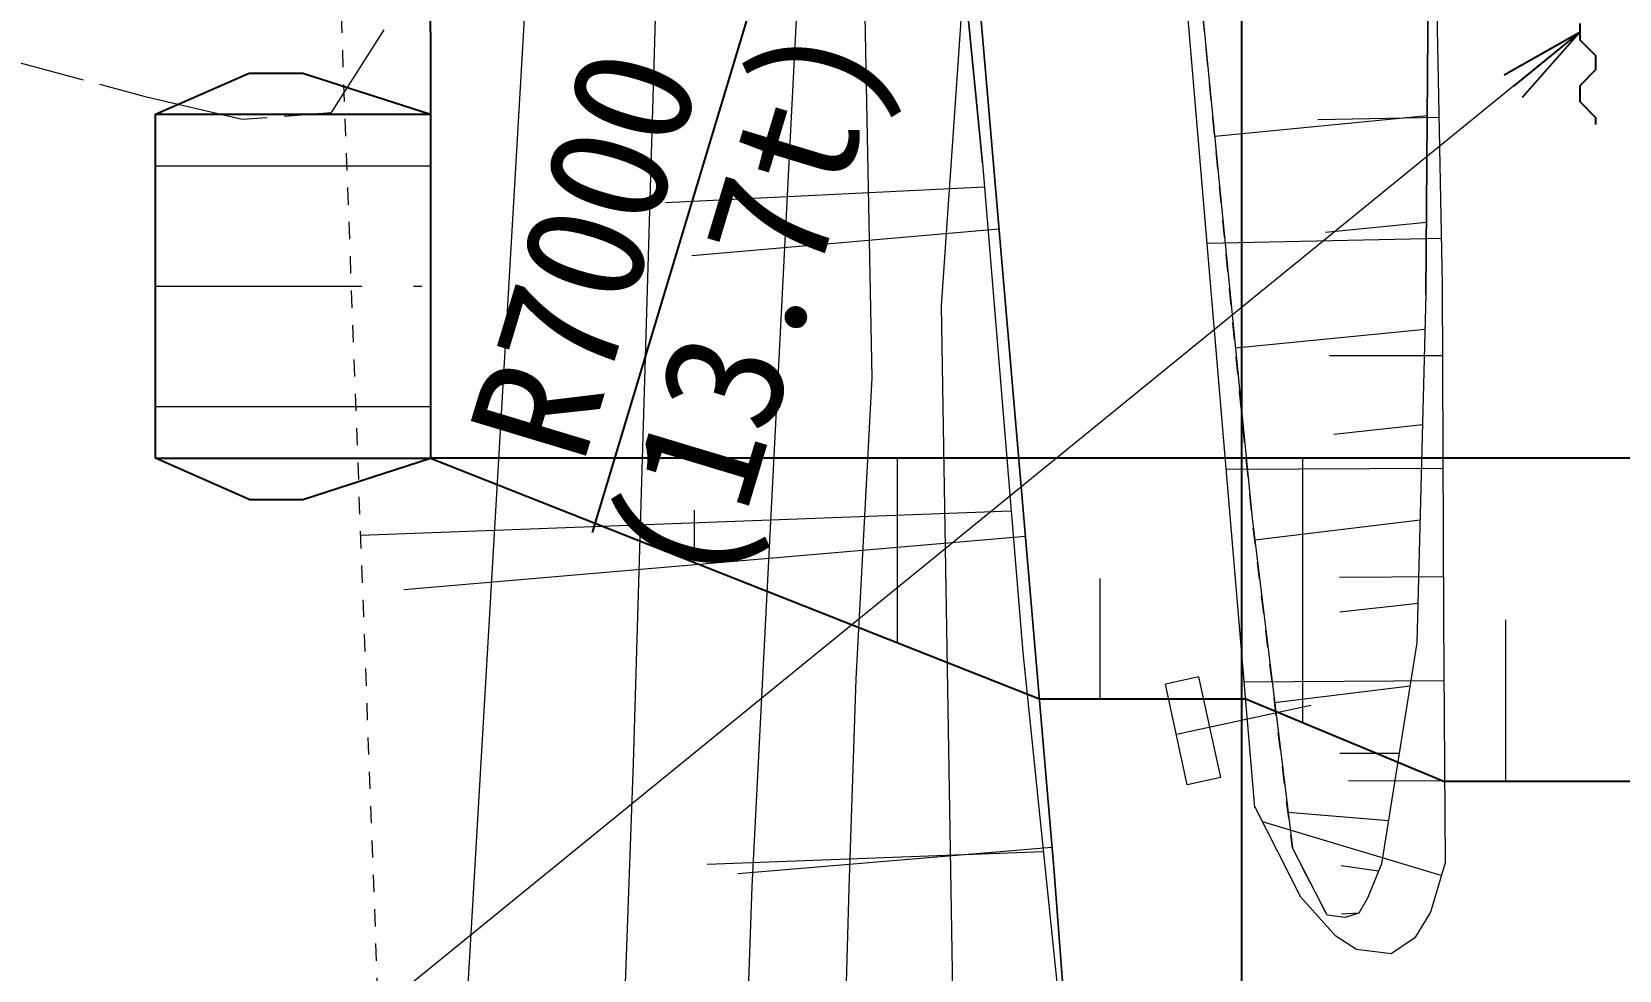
# Model space of a CAD drawing. Header units: millimetres. Extents: x -2078669 to -1085629, y -5987148 to 310365.
# Drawn here: x -1726151 to -1703059, y -1466998 to -1453353 of the extents above; entities that cross this region are included whole.
import ezdxf

# ---------------------------------------------------------------- set-up
doc = ezdxf.new("R2010")
doc.units = ezdxf.units.MM
doc.header["$LTSCALE"] = 500
doc.header["$PDSIZE"] = 300
for name, pattern in [('561019', [1, 0.5, -0.5]), ('57103', [5.5, 5, -0.5]), ('SXF_一点短鎖線', [9.25, 6, -1.5, 0.25, -1.5])]:
    doc.linetypes.add(name, pattern=pattern)
doc.layers.get('Defpoints').update_dxf_attribs({"color": 153})
for name, color, linetype, lineweight in [('D-BGD', 7, 'Continuous', 13), ('D-BMK', 2, 'SXF_一点短鎖線', 13), ('D-BYP-STR1', 2, 'Continuous', 13), ('D-BYP-STR2', 6, 'Continuous', 25), ('D-BYP-STR8', 5, 'Continuous', 25), ('D-BYP-STRA', 1, 'Continuous', 25), ('D-BYP-STRC', 1, 'Continuous', 13), ('●予備設計_LP横断', 7, 'Continuous', 13)]:
    doc.layers.add(name, color=color, linetype=linetype, lineweight=lineweight)
doc.styles.add('MS ゴシック', font='MS Gothic.ttf')
doc.dimstyles.new('DIM-500-F', dxfattribs={"dimscale": 500, "dimtxt": 3.5, "dimasz": 2.5, "dimexe": 0, "dimexo": 2, "dimgap": 0.8, "dimtad": 1, "dimdec": 0, "dimzin": 0, "dimdsep": 46, "dimtxsty": 'MS ゴシック', "dimblk": 'OPEN', "dimcen": 0.1, "dimclrd": 256, "dimclre": 256, "dimclrt": 256, "dimaunit": 1, "dimadec": 4, "dimazin": 0, "dimtfac": 1, "dimtdec": 0, "dimtmove": 2, "dimatfit": 3, "dimldrblk": 'OPEN', "dimfxl": 1, "dimtolj": 1, "dimtzin": 0, "dimlwd": -1, "dimlwe": -1, "dimarcsym": 2})

# ---------------------------------------------------------------- blocks, each defined once
blk = doc.blocks.new('M2242')
at = {"layer": '●予備設計_LP横断', "linetype": 'Continuous', "lineweight": 15}
for p, q in [((1.501, 0.748), (1.501, -0.752)), ((1.501, 0.748), (2.001, 0.748)), ((2.001, 0.748), (2.001, -0.752)), ((0, 0), (2, 0)), ((1.501, -0.752), (2.001, -0.752))]:
    blk.add_line(p, q, dxfattribs=at)
blk = doc.blocks.new('河川平面')
at = {"layer": 'D-BGD', "linetype": 'Continuous'}
for p, q in [((1605115, -2790073), (1602022, -2790377)), ((1605285, -2790098), (1603522, -2790134)), ((1598672, -2791114), (1594031, -2791340)), ((1605104, -2791627), (1603636, -2791771)), ((1598883, -2791724), (1594416, -2792109)), ((1605321, -2791860), (1601912, -2791931)), ((1605082, -2793181), (1602323, -2793452)), ((1605334, -2793563), (1603694, -2793567)), ((1605047, -2794567), (1603756, -2794708)), ((1605337, -2795203), (1602192, -2795218)), ((1599063, -2795822), (1589600, -2796175)), ((1605011, -2795953), (1602605, -2796246)), ((1599268, -2796190), (1590228, -2796968)), ((1605344, -2796776), (1603839, -2796787)), ((1604980, -2797164), (1603844, -2797294)), ((1605350, -2798290), (1602455, -2798310)), ((1604864, -2798368), (1602894, -2798608)), ((1604707, -2799348), (1603845, -2799349)), ((1605369, -2799743), (1603971, -2799747)), ((1604549, -2800328), (1603089, -2800204)), ((1605316, -2801120), (1602718, -2800342)), ((1599531, -2800778), (1594641, -2800962)), ((1599655, -2800715), (1595086, -2801099)), ((1604406, -2801058), (1603862, -2800981))]:
    blk.add_line(p, q, dxfattribs=at)
at = {"layer": 'D-BGD', "linetype": 'Continuous', "flags": 128}
for points, elevation in [([(1590808, -2808776), (1591696, -2793578), (1591996, -2788414), (1592342, -2780492), (1591147, -2763427), (1590833, -2752355)], 363000), ([(1592920, -2817369), (1593566, -2799486), (1593914, -2787848), (1594033, -2783526), (1593837, -2779371), (1592635, -2767650), (1592323, -2752005), (1592214, -2744615), (1592355, -2741337), (1592065, -2738931), (1591868, -2736368), (1591191, -2733054), (1590470, -2730378), (1590110, -2728111), (1592654, -2726520), (1596089, -2731932), (1596515, -2732747), (1596855, -2733003), (1597195, -2732985), (1597380, -2732344), (1597515, -2716139), (1597024, -2705574), (1596761, -2682544)], 364000), ([(1598376, -2683702), (1598671, -2698444), (1599114, -2717044), (1598931, -2737455), (1597776, -2741725), (1594389, -2742024), (1594210, -2756839), (1594357, -2764363), (1595098, -2775535), (1595958, -2788193), (1595288, -2801281), (1595145, -2805403)], 365000), ([(1601205, -2738696), (1600819, -2752402), (1600282, -2762864), (1599943, -2767240), (1596557, -2767553), (1596737, -2778596), (1597033, -2793887), (1596801, -2798268), (1596698, -2801298), (1596605, -2804750), (1596599, -2811008), (1596447, -2814317), (1596478, -2820692), (1596952, -2823497), (1597518, -2825046), (1598028, -2825906), (1598453, -2827121), (1601191, -2828349), (1601198, -2836316)], 366000), ([(1603298, -2835363), (1603152, -2823926), (1600406, -2822719), (1598998, -2816058), (1598329, -2809840), (1598049, -2792840), (1598377, -2788050), (1601762, -2787733), (1602661, -2771476), (1603042, -2760850), (1603554, -2748138), (1603478, -2740041)], 367000)]:
    blk.add_lwpolyline(points, dxfattribs=dict(at, elevation=elevation))
for points in [[(1555496, -2675788), (1564011, -2675700), (1566577, -2675673), (1574077, -2675730), (1583382, -2675801), (1590984, -2675860), (1594010, -2675779), (1600312, -2675611), (1600969, -2675926), (1601494, -2676412), (1602266, -2677624), (1603045, -2679178), (1603569, -2681205), (1603902, -2684846), (1604555, -2699152), (1604818, -2713861), (1604991, -2733281), (1605158, -2754385), (1605264, -2770456), (1605096, -2792670), (1604965, -2797739), (1604449, -2800952), (1604252, -2801442), (1604118, -2801667)], [(1605096, -2792670), (1605264, -2770456), (1605158, -2754385), (1604991, -2733281), (1604818, -2713861), (1604555, -2699152)], [(1582140, -2719008), (1585199, -2721557), (1587710, -2724583), (1590099, -2728093), (1590110, -2728111), (1591962, -2731343), (1592824, -2733665), (1593520, -2735998), (1593986, -2737930), (1594098, -2739006), (1594389, -2742024), (1594482, -2742989), (1595401, -2755251), (1596341, -2765209), (1596557, -2767553), (1597441, -2777158), (1598308, -2787353), (1598377, -2788050), (1598643, -2790764), (1599233, -2797877), (1599793, -2803334)], [(1597384, -2737656), (1597776, -2741725), (1597870, -2742698), (1598788, -2754964), (1599727, -2764893), (1599943, -2767240), (1600828, -2776858), (1601695, -2787042), (1601762, -2787733), (1602566, -2795926), (1603152, -2800721)], [(1598643, -2790764), (1598377, -2788050), (1598308, -2787353), (1597441, -2777158), (1596557, -2767553), (1596341, -2765209), (1595401, -2755251), (1594482, -2742989), (1594389, -2742024), (1594098, -2739006)], [(1598643, -2790764), (1599233, -2797877), (1599793, -2803334), (1600051, -2807845), (1600214, -2810142), (1600362, -2812627)], [(1605096, -2792670), (1604965, -2797739), (1604449, -2800952), (1604252, -2801442), (1604118, -2801667), (1603919, -2801732), (1603658, -2801700), (1603152, -2800721)]]:
    blk.add_lwpolyline(points, dxfattribs=at)
at = {"layer": 'D-BGD', "linetype": '561019', "flags": 128}
for points in [[(1604118, -2801667), (1603658, -2801700), (1603152, -2800721), (1602566, -2795926), (1601762, -2787733), (1601695, -2787042), (1600828, -2776858), (1599943, -2767240), (1599727, -2764893), (1598788, -2754964), (1597870, -2742698), (1597776, -2741725), (1597384, -2737656), (1596956, -2733671), (1596881, -2732974), (1595028, -2724476), (1594605, -2722539), (1594888, -2713738), (1595887, -2682805), (1595509, -2681697), (1584094, -2681621), (1568919, -2679328), (1567447, -2679106), (1555444, -2676376), (1555451, -2676293), (1555496, -2675788)], [(1594315, -2833105), (1593657, -2833087), (1593245, -2833076), (1591237, -2816520), (1590511, -2811759), (1590076, -2808915), (1589638, -2797190), (1589292, -2787903), (1587476, -2757692), (1587519, -2740005), (1586896, -2733447), (1584831, -2727803), (1583142, -2724109), (1580537, -2721142), (1580880, -2720687), (1582125, -2719028), (1582140, -2719008)]]:
    blk.add_lwpolyline(points, dxfattribs=at)
at = {"layer": 'D-BGD', "linetype": 'Continuous', "extrusion": (0.879845, 0.091136, 0.466441), "elevation": 1326281}
blk.add_lwpolyline([(-2950346, -283885), (-2934237, -284530), (-2917934, -285106)], dxfattribs=at)
at = {"layer": 'D-BGD', "linetype": 'Continuous', "extrusion": (0.995578, 0.086824, 0.035859), "elevation": 1362595}
blk.add_lwpolyline([(-2929396, 318894), (-2912663, 318294), (-2896354, 317784)], dxfattribs=at)
at = {"layer": 'D-BGD', "linetype": '57103', "elevation": 362500, "flags": 128}
blk.add_lwpolyline([(1477172, -2870692), (1480389, -2867967), (1484971, -2865393), (1488582, -2864193), (1490390, -2862448), (1490901, -2861451), (1491577, -2859965), (1492253, -2857970), (1492523, -2854950), (1492706, -2848007), (1492343, -2845971), (1491818, -2844356), (1491196, -2841336), (1490209, -2837875), (1487912, -2834245), (1484986, -2828256), (1481365, -2824222), (1477611, -2819585), (1476055, -2817947), (1475124, -2816767), (1474521, -2815562), (1474237, -2813430), (1474818, -2811802), (1475257, -2810826), (1476458, -2809344), (1478073, -2808418), (1482363, -2806108), (1485565, -2802358), (1489241, -2799156), (1490166, -2797637), (1493717, -2792408), (1495727, -2790693), (1496990, -2790207), (1498678, -2790410), (1515296, -2793779), (1523090, -2795880), (1526242, -2797376), (1532639, -2801346), (1534483, -2801833), (1535345, -2801857), (1536115, -2801690), (1536414, -2801377), (1536811, -2800496), (1536775, -2798251), (1531411, -2785253), (1530397, -2780634), (1531536, -2779067), (1532905, -2778516), (1534675, -2777962), (1556794, -2782089), (1584092, -2789157), (1586463, -2789792), (1587876, -2790125), (1589173, -2790027), (1589943, -2788823)], dxfattribs=at)
at = {"layer": 'D-BGD', "linetype": 'Continuous'}
for points in [[(1551648, -2675562, 363530), (1588753, -2675806, 367630), (1591492, -2675777, 367740), (1601078, -2675474, 368380), (1602687, -2677771, 368330), (1604554, -2702997, 368080), (1604920, -2714881, 368280), (1605042, -2738608, 368470), (1604961, -2758977, 368490), (1605040, -2777661, 368510), (1605332, -2792524, 368300), (1605349, -2797390, 368380), (1605376, -2800935, 368140), (1605160, -2801653, 368050), (1604932, -2802029, 368050)], [(1604920, -2714881, 368280), (1605042, -2738608, 368470), (1604961, -2758977, 368490), (1605040, -2777661, 368510), (1605332, -2792524, 368300)], [(1585914, -2722964, 364040), (1587847, -2725240, 364500), (1589298, -2727170, 364240), (1590897, -2729946, 364190), (1592006, -2732452, 364680), (1593056, -2735120, 364910), (1593563, -2737027, 364940), (1596852, -2768087, 366440), (1598250, -2784336, 366950), (1599683, -2801007, 367550), (1600652, -2813768, 368170)], [(1605332, -2792524, 368300), (1605349, -2797390, 368380), (1605376, -2800935, 368140), (1605160, -2801653, 368050), (1604932, -2802029, 368050), (1604591, -2802260, 367970), (1604084, -2802199, 367910), (1603782, -2802003, 367900), (1603277, -2801436, 367840), (1602610, -2800129, 367520)], [(1601655, -2820492, 368100), (1602323, -2818004, 368110), (1602327, -2817637, 368130), (1602291, -2817478, 368130), (1602268, -2817338, 368150), (1602086, -2816853, 368160), (1601961, -2816608, 368160), (1601316, -2815684, 368160), (1600981, -2815203, 368140), (1600835, -2814715, 368140), (1600797, -2814520, 368150), (1600732, -2814171, 368170), (1600652, -2813768, 368170), (1599683, -2801007, 367550)]]:
    blk.add_polyline3d(points, dxfattribs=at)
at = {"layer": 'D-BGD', "linetype": 'Continuous', "lineweight": 15, "xscale": 999.9999999999995, "yscale": 999.9999999999995, "zscale": 999.9999999999995, "rotation": 192.2651788098737}
blk.add_blockref('M2242', (1603420, -2798648), dxfattribs=at)
blk = doc.blocks.new('_Open')
at = {"color": 0, "linetype": 'ByBlock', "lineweight": -2}
for p, q in [((-1, 0.167), (0, 0)), ((-1, -0.167), (0, 0)), ((0, 0), (-1, 0))]:
    blk.add_line(p, q, dxfattribs=at)
blk = doc.blocks.new('*D33')
at = {"layer": 'D-BYP-STR8', "transparency": 16777216}
for p, q in [((-1713029, -1444163), (-1715048, -1450865)), ((-1717992, -1460633), (-1715409, -1452062))]:
    blk.add_line(p, q, dxfattribs=at)
at = {"layer": 'Defpoints', "color": 0, "transparency": 16777216}
for p in [(-1713029, -1444163), (-1715048, -1450865)]:
    blk.add_point(p, dxfattribs=at)
at = {"layer": 'D-BYP-STR8', "transparency": 16777216, "xscale": 1250, "yscale": 1250, "zscale": 1250, "rotation": 73.23041745820821}
blk.add_blockref('_Open', (-1715048, -1450865), dxfattribs=at)
at = {"layer": 'D-BYP-STR8', "transparency": 16777216, "char_height": 1750, "attachment_point": 5, "rotation": 73.2304, "style": 'MS ゴシック'}
for s, insert in [('\\A1;R7000', (-1718102, -1456578)), ('\\A1;(13.7t)', (-1715520, -1457356))]:
    blk.add_mtext(s, dxfattribs=dict(at, insert=insert))

msp = doc.modelspace()

# ---------------------------------------------------------------- linework, layer by layer
at = {"layer": 'D-BMK'}
msp.add_line((-1724350.4, -1457052.7), (-1720350.4, -1457052.7), dxfattribs=at)
at = {"layer": 'D-BYP-STR1'}
for p, q in [((-1724350.4, -1455302.7), (-1720350.4, -1455302.7)), ((-1724350.4, -1458802.7), (-1720350.4, -1458802.7)), ((-1713564.6, -1459552.7), (-1713564.6, -1462234.5)), ((-1707664.7, -1459552.7), (-1707664.7, -1463395.2)), ((-1716514.5, -1460310.7), (-1716514.5, -1461068.7)), ((-1710614.6, -1461302.7), (-1710614.6, -1463052.7)), ((-1704714.8, -1461902.7), (-1704714.8, -1464252.7))]:
    msp.add_line(p, q, dxfattribs=at)
at = {"layer": 'D-BYP-STR2'}
for p, q in [((-1720350.4, -1453352.7), (-1720350.4, -1439352.7)), ((-1720350.4, -1453352.7), (-1720350.4, -1459552.7)), ((-1724350.4, -1454552.7), (-1722988, -1453952.7)), ((-1722988, -1453952.7), (-1722209.6, -1453952.7)), ((-1722209.6, -1453952.7), (-1720350.4, -1454552.7)), ((-1724350.4, -1459552.7), (-1724350.4, -1454552.7)), ((-1724350.4, -1454552.7), (-1720350.4, -1454552.7)), ((-1720350.4, -1454552.7), (-1720350.4, -1459552.7)), ((-1724350.4, -1459552.7), (-1720350.4, -1459552.7)), ((-1722988, -1460152.7), (-1724350.4, -1459552.7)), ((-1722209.6, -1460152.7), (-1720350.4, -1459552.7)), ((-1690566.9, -1459552.7), (-1720350.4, -1459552.7)), ((-1720350.4, -1459552.7), (-1711494.1, -1463052.7)), ((-1722988, -1460152.7), (-1722209.6, -1460152.7)), ((-1711494.1, -1463052.7), (-1708489.9, -1463052.7)), ((-1708489.9, -1463052.7), (-1705598.8, -1464252.7)), ((-1698246.6, -1464252.7), (-1705599.6, -1464252.7))]:
    msp.add_line(p, q, dxfattribs=at)
at = {"layer": 'D-BYP-STRA', "ltscale": 0.2}
msp.add_lwpolyline([(-1703399.5, -1454702.7), (-1703399.5, -1454602.7), (-1703629.5, -1454372.7), (-1703629.5, -1454132.7), (-1703399.5, -1453902.7), (-1703399.5, -1453802.7), (-1703399.5, -1453702.7), (-1703629.5, -1453472.7), (-1703629.5, -1453232.7)], dxfattribs=at)
at = {"layer": 'Defpoints', "flags": 128}
msp.add_lwpolyline([(-1710539, -1416554.6), (-1708722.1, -1429318.3, -0.0353635), (-1708552.5, -1431714), (-1708552.5, -1485391.9)], format="xyb", dxfattribs=at)

# ---------------------------------------------------------------- block references
at = {"layer": 'D-BGD'}
msp.add_blockref('河川平面', (-3310965.8, 1335500.2), dxfattribs=at)

# ---------------------------------------------------------------- dimensions: what is measured, and where the dimension line sits
at = {"layer": 'D-BYP-STR8'}
dim = msp.add_radius_dim(center=(-1713028.8, -1444162.7), mpoint=(-1715048.5, -1450865), text='<>\\X(13.7t)', dimstyle='DIM-500-F', override={"dimtmove": 0}, dxfattribs=at)
dim.commit()
dim.dimension.update_dxf_attribs({"geometry": '*D33', "text_midpoint": (-1716880.9, -1456946)})

# ---------------------------------------------------------------- leaders
at = {"layer": 'D-BYP-STRC'}
msp.add_leader([(-1703629.5, -1453352.7), (-1725054.3, -1470790.5)], dimstyle='DIM-500-F', dxfattribs=at)

doc.saveas('drawing.dxf')
